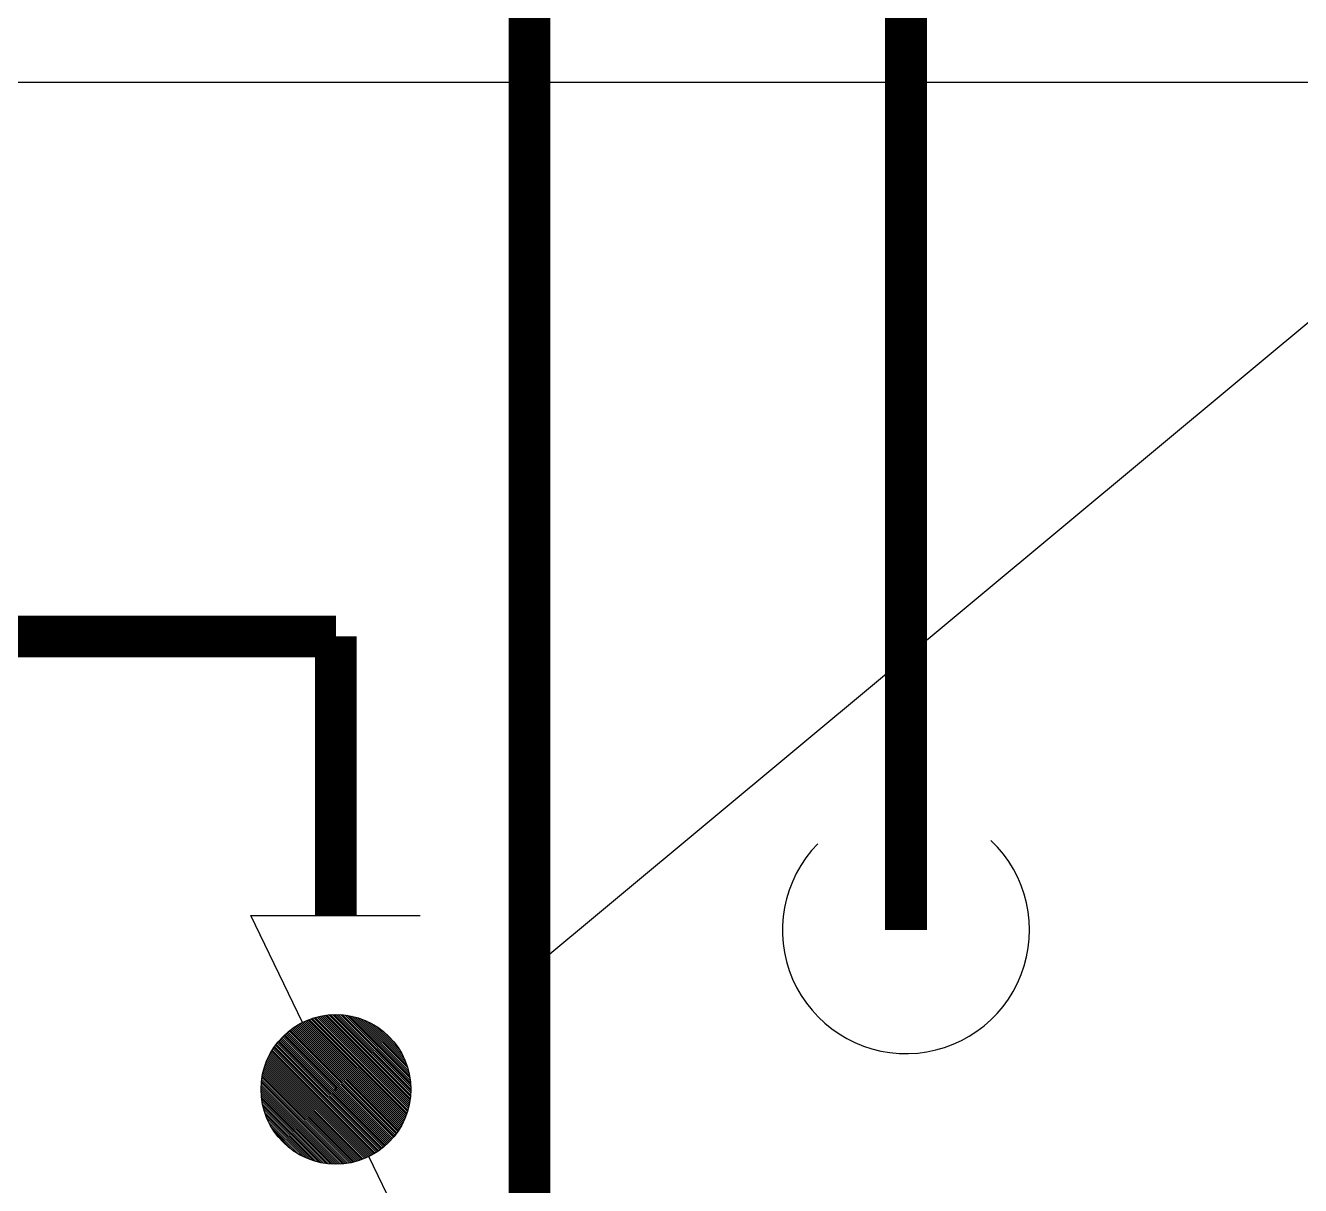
# Model space of a CAD drawing. Extents: x -22909.9 to -22897.8, y -4.7 to 4.1.
# Drawn here: x -22903.843 to -22903.3847, y 0.7179 to 1.1349 of the extents above; entities that cross this region are included whole.
import ezdxf

# ---------------------------------------------------------------- set-up
doc = ezdxf.new("R2010")
doc.units = 0
doc.header["$MEASUREMENT"] = 0
doc.linetypes.add('DASHDOT', pattern=[1, 0.5, -0.25, 0, -0.25])
doc.layers.get('0').update_dxf_attribs({"linetype": 'CONTINUOUS'})
for name, color, linetype in [('CALOR', 1, 'CONTINUOUS'), ('CARGA', 7, 'CONTINUOUS'), ('COW', 2, 'CONTINUOUS'), ('DIB-018', 6, 'CONTINUOUS')]:
    doc.layers.add(name, color=color, linetype=linetype)

# ---------------------------------------------------------------- blocks, each defined once
blk = doc.blocks.new('*X6')
at = {"color": 0}
for p, q in [((2.60953752923619, 8.558073325968019), (2.675698104409982, 8.624233901141812)), ((2.609553147835948, 8.556321177614812), (2.677450252763189, 8.624218282542053)), ((2.609569603114354, 8.55987316679915), (2.673898263578851, 8.624201827263647)), ((2.609612886125232, 8.55461314895113), (2.679158281426871, 8.624158544252769)), ((2.609653570072803, 8.561724900710566), (2.672046529667435, 8.624117860305198)), ((2.609713676030012, 8.552946171902942), (2.680825258475059, 8.624057754347989)), ((2.609794423583453, 8.563633521174182), (2.670137909203819, 8.623977006794549)), ((2.609852860690965, 8.55131758961093), (2.682453840767071, 8.623918569687035)), ((2.609998175974342, 8.565605040518037), (2.668166389859964, 8.623773254403659)), ((2.610028122293084, 8.549725084260084), (2.684046346117918, 8.623743308084917)), ((2.610237425558117, 8.54816662057215), (2.68560480980585, 8.623534004819883)), ((2.610272175400949, 8.567646806897612), (2.66612462348039, 8.623499254977052)), ((2.610478972931802, 8.546640400992867), (2.687131029385134, 8.6232924574462)), ((2.610625563163945, 8.569767961613573), (2.664003468764427, 8.623145867214056)), ((2.610751168636527, 8.545144829744626), (2.688626600633375, 8.623020261741473)), ((2.611052589534959, 8.543678483690092), (2.69009294668791, 8.622718840843042)), ((2.611069955958276, 8.571980121360872), (2.66179130901713, 8.622701474419724)), ((2.611381961292686, 8.542240088494852), (2.691531341883149, 8.622389469085315)), ((2.611620505543219, 8.57429843789878), (2.659472992479222, 8.622150924834783)), ((2.611738138708989, 8.540828498958188), (2.692942931419813, 8.622033291669013)), ((2.612120089360794, 8.539442682657027), (2.694328747720973, 8.621651341017207)), ((2.612297628246806, 8.576743327555333), (2.657028102822668, 8.621473802131195)), ((2.612526879904983, 8.538081706248251), (2.695689724129751, 8.621244550473019)), ((2.61295766453274, 8.536744723923041), (2.69702670645496, 8.620813765845261)), ((2.613130009894925, 8.579343476156419), (2.654427954221581, 8.620641420483075)), ((2.61341167518009, 8.535430967617424), (2.698340462760577, 8.620359755197912)), ((2.613888213182872, 8.53413973866724), (2.699631691710761, 8.61988321719513)), ((2.614160271017603, 8.582141504232062), (2.651629926145938, 8.619611159360398)), ((2.61438664212784, 8.532870400659242), (2.70090102971876, 8.61938478825016)), ((2.614906381701342, 8.531622373279777), (2.702149057098224, 8.618865048676659)), ((2.615446902375252, 8.530395127000721), (2.70337630337728, 8.61832452800275)), ((2.615456911244435, 8.585205911411864), (2.648565518966139, 8.618314519133566)), ((2.61600772079964, 8.529188178472143), (2.704583251905857, 8.61776370957836)), ((2.616588395796037, 8.528001086515573), (2.705770343862427, 8.617183034581963)), ((2.617143995518476, 8.588660762638868), (2.645110667739132, 8.616627434859526)), ((2.617188524863395, 8.526833448629965), (2.706937981748037, 8.616582905514607)), ((2.617807741124802, 8.525684897938406), (2.708086532439595, 8.6159636892532)), ((2.618445710654609, 8.524555100515245), (2.709216329862755, 8.61532571972339)), ((2.619102130136093, 8.523443753043763), (2.710327677334238, 8.614669300241909)), ((2.619498221247723, 8.592782755321082), (2.640988675056918, 8.614273209130278)), ((2.619776724807792, 8.522350580762497), (2.711420849615504, 8.613994705570208)), ((2.620469246663329, 8.521275335665068), (2.712496094712933, 8.613302183714673)), ((2.621179472875272, 8.520217794924044), (2.713553635453957, 8.612591957502728)), ((2.621907204417989, 8.519177759513793), (2.714593670864208, 8.611864225960012)), ((2.622652264868802, 8.518155053011641), (2.715616377366359, 8.611119165509198)), ((2.623414499369505, 8.517149520559379), (2.716621909818623, 8.610356931008496)), ((2.623543757450003, 8.598596058476328), (2.635175371901672, 8.610227672927998)), ((2.624193773733598, 8.516161027970504), (2.717610402407497, 8.609577656644403)), ((2.624989973686722, 8.515189460970662), (2.71858196940734, 8.608781456691279)), ((2.625803004230169, 8.514234724561144), (2.719536705816858, 8.607968426147831)), ((2.626632789118838, 8.513296742496845), (2.720474687881157, 8.607138641259164)), ((2.627479270446956, 8.512375456871997), (2.721395973506004, 8.606292159931044)), ((2.628342408336122, 8.511470827808196), (2.722300602569804, 8.605429022041879)), ((2.62922218072208, 8.51058283324119), (2.723188597136812, 8.604549249655921)), ((2.630118583237035, 8.509711468803177), (2.724059961574825, 8.603652847140967)), ((2.631031629186517, 8.508856747799692), (2.724914682578309, 8.602739801191484)), ((2.631961349620026, 8.508018701280236), (2.725752729097765, 8.601810080757975)), ((2.63290779349696, 8.507197378204202), (2.726574052173799, 8.60086363688104)), ((2.633871027949341, 8.506392845703617), (2.727378584674384, 8.59990040242866)), ((2.634851138644772, 8.505605189446083), (2.728166240931919, 8.59892029173323)), ((2.635848230254585, 8.50483451410293), (2.728936916275072, 8.597923200123416)), ((2.636862427032618, 8.504080943927994), (2.729690486450007, 8.596909003345385)), ((2.637893873513035, 8.503344623455446), (2.730426806922555, 8.595877556864966)), ((2.638942735335597, 8.502625718325042), (2.73114571205296, 8.594828695042406)), ((2.640009200210466, 8.501924416246943), (2.731847014131057, 8.593762230167535)), ((2.641093479035743, 8.501240928119254), (2.732530502258747, 8.592677951342258)), ((2.642195807184066, 8.500575489314611), (2.73319594106339, 8.591575623193936)), ((2.643316445977472, 8.499928361155051), (2.73384306922295, 8.59045498440053)), ((2.644455684373479, 8.49929983259809), (2.73447159777991, 8.589315746004521)), ((2.645613840889279, 8.498690222160926), (2.735081208217076, 8.588157589488722)), ((2.64679126579671, 8.49809988011539), (2.735671550262611, 8.586980164581291)), ((2.647988343625875, 8.497529190991589), (2.736242239386412, 8.585783086752127)), ((2.649205496023562, 8.496978576436309), (2.736792853941693, 8.58456593435444)), ((2.650443185021064, 8.496448498480845), (2.737322931897156, 8.583328245356936)), ((2.651701916777628, 8.495939463284444), (2.737831967093558, 8.582069513600374)), ((2.652982245878682, 8.49545202543253), (2.738319404945472, 8.580789184499318)), ((2.654284780285767, 8.49498679288665), (2.738784637491352, 8.579486650092234)), ((2.65561018705601, 8.494544432703925), (2.739226997674076, 8.578161243321992)), ((2.65695919897543, 8.494125677670379), (2.739645752707622, 8.576812231402572)), ((2.658332622284912, 8.493731334026894), (2.740040096351107, 8.57543880809309)), ((2.659731345720917, 8.493362290509934), (2.740409139868067, 8.574040084657083)), ((2.661156351149049, 8.4930195289851), (2.740751901392902, 8.572615079228951)), ((2.662608726142007, 8.49270413702509), (2.741067293352911, 8.571162704235995)), ((2.664089678949586, 8.492417322879703), (2.741354107498297, 8.569681751428414)), ((2.665600556436846, 8.492160433413996), (2.741610996964004, 8.568170873941154)), ((2.667142865738476, 8.49193497576266), (2.741836454615341, 8.566628564639526)), ((2.66871830061276, 8.491742643683978), (2.742028786694023, 8.565053129765241)), ((2.670328773802608, 8.49158534992086), (2.742186080457141, 8.563442656575393)), ((2.671976457166396, 8.491465266331682), (2.742306164046319, 8.561794973211605)), ((2.673663831988248, 8.491384874200566), (2.742386556177435, 8.560107598389752)), ((2.675393752817656, 8.491347028077008), (2.742424402300993, 8.558377677560346)), ((2.677169529578, 8.491355037884386), (2.742416392493614, 8.5566019008)), ((2.678995034784548, 8.491412776137969), (2.742358654240033, 8.554776395593453)), ((2.680874845971639, 8.491524820372092), (2.74224661000591, 8.552896584406362)), ((2.682814438622183, 8.49169664606967), (2.742074784308331, 8.550956991755818)), ((2.684820453440197, 8.491934893934719), (2.741836536443282, 8.548950976937803)), ((2.686901076402466, 8.49224774994402), (2.74152368043398, 8.546870353975535)), ((2.689066596023992, 8.49264550261258), (2.741125927765422, 8.54470483435401)), ((2.69133025099248, 8.493141390628102), (2.740630039749899, 8.542441179385522)), ((2.693709578294392, 8.493752950977047), (2.740018479400954, 8.540061852083609)), ((2.696228679810698, 8.494504285540385), (2.739267144837615, 8.537542750567303)), ((2.698922314439838, 8.49543015321656), (2.738341277161441, 8.534849115938163)), ((2.701844022788408, 8.496584094612164), (2.737187335765838, 8.531927407589594)), ((2.705084578894811, 8.498056883765601), (2.735714546612399, 8.52868685148319)), ((2.708823610029739, 8.500028147947562), (2.73374328243044, 8.524947820348263)), ((2.713542725038379, 8.502979496003237), (2.730791934374766, 8.520228705339623))]:
    blk.add_line(p, q, dxfattribs=at)

msp = doc.modelspace()

# ---------------------------------------------------------------- linework, layer by layer
at = {"layer": 'CALOR', "const_width": 0.015}
msp.add_lwpolyline([(-22903.66186301281, 1.206683543588436), (-22903.66186301281, -0.4787227954725815), (-22902.94268612392, -0.4787227954725815)], dxfattribs=at)
at = {"layer": 'CARGA', "const_width": 0.015}
msp.add_lwpolyline([(-22903.52648032442, 2.286775503032967), (-22903.52648032442, 0.8097174174904147)], dxfattribs=at)
at = {"layer": 'CARGA'}
msp.add_arc((-22903.52648032442, 0.8097174174904147), 0.04439856730649994, 135.6234028892383, 46.6020263563429, dxfattribs=at)
at = {"layer": 'COW'}
for p, q in [((-22903.76195114186, 0.8149390049302632), (-22903.70113709791, 0.8149390049302632)), ((-22903.74341532627, 0.77654705577336), (-22903.76195114186, 0.8149390049302632)), ((-22903.73154411989, 0.753051169375734), (-22903.73185876203, 0.7523994729356183)), ((-22903.73154411989, 0.7519590494043449), (-22903.73171230046, 0.7523073901553197)), ((-22903.73140985974, 0.7527730856394577), (-22903.73154411989, 0.753051169375734)), ((-22903.73119274556, 0.7526868266794189), (-22903.73154411989, 0.7519590494043449)), ((-22903.70113709791, 0.6900712138498157), (-22903.71958866222, 0.7282886591695181))]:
    msp.add_line(p, q, dxfattribs=at)
at = {"layer": 'COW', "linetype": 'Continuous', "const_width": 0.015}
for points in [[(-22903.98168389737, 0.9152767127194146), (-22903.73139063375, 0.9152767127194146)], [(-22903.73139063375, 0.9152767127194146), (-22903.73139063375, 0.8149390049302632)]]:
    msp.add_lwpolyline(points, dxfattribs=at)
at = {"layer": 'COW'}
msp.add_circle((-22903.73139063375, 0.7524728395959208), 0.02691024181965026, dxfattribs=at)
at = {"layer": 'DIB-018'}
msp.add_line((-22907.87900188735, 1.11452222142881), (-22900.54230658727, 1.11452222142881), dxfattribs=at)
at = {"layer": 'DIB-018', "linetype": 'DASHDOT'}
msp.add_line((-22903.27830658727, 1.11452222142881), (-22904.35830658727, 0.2145222214288047), dxfattribs=at)

# ---------------------------------------------------------------- block references
at = {"layer": 'COW', "xscale": 0.405, "yscale": 0.405, "zscale": 0.405, "rotation": 270}
msp.add_blockref('*X6', (-22907.19729536746, 1.836245535187626), dxfattribs=at)

doc.saveas('drawing.dxf')
